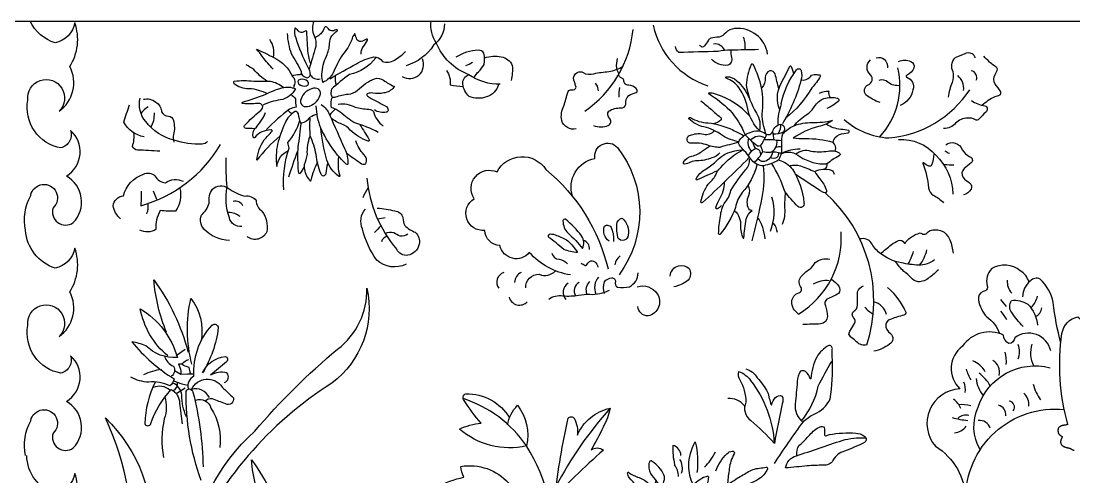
# Model space of a CAD drawing. Extents: x -66030 to 95157, y -13132 to 45879.
# Drawn here: x -44760 to -44129, y 2765 to 3039 of the extents above; entities that cross this region are included whole.
import ezdxf

# ---------------------------------------------------------------- set-up
doc = ezdxf.new("R2010")
doc.units = 0
doc.header["$LTSCALE"] = 100
doc.header["$MEASUREMENT"] = 0
doc.layers.add('3', color=11, linetype='CONTINUOUS')
doc.layers.add('4', color=121, linetype='CONTINUOUS')

# ---------------------------------------------------------------- blocks, each defined once
blk = doc.blocks.new('A$C39D27A13')
at = {"layer": '3'}
for p, q in [((567.4, 342.79), (565.31, 347.93)), ((579.04, 249.21), (584.4, 252.95)), ((579.41, 226.53), (584.4, 229.73))]:
    blk.add_line(p, q, dxfattribs=at)
for points in [[(488.45, 324.46, -0.173904), (491.66, 345.31, -1.389298), (505.11, 337.92, 0.73149), (517.18, 328.97, 0.491505), (513.08, 356.94, 0.504606), (515.56, 384.36, -0.435755), (509.81, 373.83, -0.415023), (489.87, 402.59, -1.600816), (508.64, 395.88, 0.380556), (515.05, 422.62, 0.232427), (518.1, 448.95, -0.303494), (506.39, 436.9, -0.21916), (491.4, 450, -0.21916)], [(661.66, 450, 0.233202), (661.81, 441.06, -0.156323), (662.67, 434.69, -0.011006), (658.69, 421.05, -0.011006)], [(773.47, 412.02, -0.154412), (754.53, 417.76, -0.204366), (735.04, 436.88, -0.182331), (732.02, 450, -0.182332)], [(648.67, 417.08, -0.105765), (652.77, 417.84, 0.671534), (654.1, 419.44, 0.049048), (648.18, 430.22, -0.0678), (645.74, 442.47)], [(659.73, 424.51, -0.048541), (658.2, 430.51, -0.013378), (657.4, 443.49, 0.455075), (656.76, 444.05, -0.000093), (655.16, 443.27, -0.323736), (652.79, 443.59, 0.023089), (650.57, 445.64, 0.523178), (650.16, 445.47, 0.14953), (650.7, 439.87, 0.040635), (657.77, 422.65, -0.154891), (659.37, 417.78, -0.154891)], [(689.98, 430.08, -0.14378), (691.14, 434.47, 0.046905), (693.84, 438.56, 0.680785), (693.17, 439.08, -0.029822), (690.02, 437.69, -0.276894), (687.39, 438.98, -0.047075), (686.47, 442.07, 0.589989), (685.9, 442.13, 0.143721), (684.28, 438.77, -0.093579), (678.73, 429.73, 0.044849), (673.25, 418.96, -0.156552), (667.05, 413.1, -0.090602), (666.39, 418.02, -0.091178), (669.07, 428.91, 0.10432), (671.04, 436.57, -0.169734), (672.36, 441.13, -0.001577), (675.63, 444.19, 0.754358), (675.29, 444.75, 0.088117), (674.22, 444.51, -0.234432), (671.4, 444.29, -0.064024), (669.36, 446.42, 0.504768), (668.03, 446.2, 0.00405), (667.16, 444.32, -0.149089), (662.47, 440.05)], [(740.08, 448.34, -0.215062), (733.45, 435.46, -0.173906), (716.96, 423.16, -0.173906)], [(933.89, 430.13, 0.406924), (914.11, 445.43, 0.194537), (908.74, 442.89, -0.167146), (904.77, 440.39, 0.02546), (899.85, 439.66, 0.160398), (898.35, 438.46, -0.020986), (895.98, 435.05, -0.279298), (894.64, 434.41, -0.15767), (893.06, 435.59, -0.15767)], [(637.18, 421.16, -0.045211), (630.9, 428.38, 0.046061), (627.18, 433.11, -0.520608), (627.23, 433.19, -0.013395), (637.63, 428.05, -0.18171), (648.69, 416.71, -0.281886), (650.19, 412.64, 0.126724), (649.44, 409.76)], [(671.1, 415.25, -0.019352), (687.24, 424.27, -0.102861), (697.53, 428.46, -0.263553), (702.72, 425.81, 0.247119), (709.94, 426.57, 0.074106), (716.6, 431.75)], [(757.89, 416.01, -0.123773), (760.4, 419.58, 0.059271), (763.8, 423.94, 0.101153), (763.65, 430.67, 0.274217), (760.24, 432.46, 0.135126), (746.88, 428.24)], [(928.42, 432.86, -0.004471), (911.78, 432.53, 0.056266), (904.2, 431.69, 0.00805), (880.56, 431.1, -0.233286), (878.61, 434.81, -0.233286)], [(911.78, 432.53, 0.046966), (912.14, 428.03, -0.441348), (910.03, 423.5, -0.26614), (900.29, 427.2, -0.26614)], [(1058.65, 427.88, 0.110104), (1056.71, 430.41, 0.262369), (1051.87, 430.08, 0.047734), (1045.91, 427.48, 0.296486), (1045.02, 419.63, -0.170287), (1044.63, 413.19, 0.060229), (1042.29, 404.34)], [(633.34, 413.9, -0.055381), (625.51, 420.91, 0.022226), (620.91, 423.7)], [(698.74, 427.92, -0.178281), (682.96, 417.95, 0.029472), (672.18, 409.05, 0.072497), (671.86, 406.08, 0.142845), (672.73, 404.37, 0.186276), (674.74, 404.43, -0.064), (682.22, 406.18, 0.17695), (687.8, 408.53, -0.089), (698.02, 415.37, -0.251741), (703.42, 414.44, 0.050449), (709.62, 410.82, -0.403795), (709.8, 410.56, -0.084451), (709.56, 410.26, -0.200739), (703.59, 406.81, -0.075168), (696.92, 406.7, 0.160249), (693.98, 406.43, 0.566885), (693.55, 405.21, 0.108061), (694.85, 404.2, -0.004858), (704.35, 399.08, -0.284954), (706.24, 396.37, -0.262455), (705, 395.21, -0.199561), (698.07, 396.65, -0.233118)], [(764.08, 427.85, -0.149046), (774.06, 428.47, -0.268033), (780.65, 423.29, -0.085109), (779.92, 414.37)], [(829.39, 387.19, 0.181872), (838.31, 387.35, 0.484455), (839.11, 391.66, -0.40245), (838.65, 395.92, -0.155123), (845.81, 397.8, 0.361816), (848.89, 399.97, -0.225622), (850.52, 405.3, -0.066123), (855.09, 407.06, 0.52069), (855.02, 409.42, 0.192312), (850.68, 411.54, -0.463421), (847.54, 414.57, 0.293354), (846.44, 415.61, -0.37982), (844.7, 418.42, -0.105119), (843.32, 421.86, -0.069133), (843.84, 427.59, -0.069133)], [(932.77, 382.38, -0.059472), (930.6, 394.18, 0.083659), (930.33, 409.95, 0.048126), (925.41, 423.63, 0.595075), (923.99, 423.87, 0.096918), (921.13, 411.47, 0.095331), (927.15, 394.68, -0.20877), (928.96, 384.26, -0.20877)], [(1001.39, 401.12, -0.098242), (992.86, 405.74, -0.457542), (994.17, 411.79, 0.558422), (995.72, 417.72, -0.486486), (995.73, 426.62)], [(999.16, 427.88, -0.271293), (1003.87, 427.13, -0.214747), (1005.85, 421.93, -0.214747)], [(1012.55, 425.65, -0.227369), (1019.8, 425.73, -0.383286), (1021.76, 421.81, -0.167541), (1017.62, 417.47, 0.639534), (1017.41, 416.22, -0.408717), (1021.13, 408.67, -0.262069), (1013.54, 399.39, -0.262069)], [(1062.62, 399.64, -0.063733), (1070.41, 404.68, 0.029656), (1073.21, 405.61, 0.347048), (1073.82, 407.48, 0.036245), (1070.4, 412.12, -0.267082), (1070.45, 417.94, 0.120777), (1071.79, 421.2, 0.216427), (1071.1, 422.32, -0.055837), (1063.61, 428.87)], [(741.21, 420.23, -0.181933), (743.36, 411.63, 0.028468), (751.13, 410.77)], [(772.33, 411.97, -0.269882), (765.1, 404.41, -0.179709), (754.77, 404.72, -0.173679), (750.99, 412.06, -0.371535), (754.53, 417.76, -0.371535)], [(819.04, 385.23, -0.378808), (810.31, 390.27, -0.156713), (811.59, 399.16, 0.048315), (812.8, 403.02, -0.005204), (814.23, 407.73, -0.349163), (816.29, 408.74, 0.398195), (818.97, 410.26, 0.04736), (817.58, 414.47, -0.361762), (819.7, 419.17, -0.274262), (823.19, 419.09, 0.219805), (829.62, 418.39, -0.033957), (838.65, 419.68, 0.101875), (847.15, 422.9, 0.101875)], [(940.72, 409.28, -0.014051), (938.47, 418.28, 0.332864), (935.28, 420.04, 0.343134), (932.44, 416.03, -0.215403), (930.47, 409.93, -0.215403)], [(941.05, 397.09, -0.209212), (941.5, 411.43, -0.000794), (947.21, 422.8, -0.75097), (948.03, 422.77, -0.033485), (949.48, 418.23, -0.033485)], [(942.06, 400.25, -0.108658), (951.17, 420.66, -0.598047), (954.13, 420.27, -0.119502), (953.9, 414.24, -0.070107), (942.78, 388.36, -0.070107)], [(954.22, 414.68, 0.258867), (959.29, 416.3, -0.252706), (961.81, 417.93, -0.023668), (964.9, 417.66, -0.580247), (965.55, 416.8, -0.049527), (960.48, 409.81, -0.087785), (944.69, 391.64, -0.087785)], [(643.32, 410.13, 0.124021), (635.47, 413.7, 0.006382), (625.46, 413.79, 0.043695), (613.85, 413.76, 0.683185), (613.47, 412.79, 0.195079), (622.7, 409.54, -0.104905), (633.56, 406.51, -0.104905)], [(928.96, 384.26, -0.129715), (922.22, 396.23, 0.100606), (916.68, 410.19, 0.153106), (909.09, 415.61, -0.854243), (909.35, 416.59, -0.194327), (915.46, 414.2, -0.095965), (922.7, 404.11)], [(1013.29, 411.28, -0.199017), (1006.29, 413.14, 0.299826), (1000.65, 414.25)], [(627.44, 366.41, -0.120082), (631.72, 378.68, 0.009979), (636.56, 383.9, 0.522487), (635.78, 384.67, 0.218785), (626.1, 380.11, -0.607009), (625.12, 380.37, -0.176868), (625.95, 385.09, 0.574305), (625.78, 385.37, 0.023229), (621.04, 385.58, -0.236675), (619.87, 386.04, -0.359359), (620.22, 387.59, -0.026869), (629.09, 395.85, 0.236715), (630.87, 398.6, 0.431626), (627.71, 400.49, -0.043042), (619.2, 400.41, -0.303662), (618.59, 400.74, -0.389284), (618.85, 401.26, 0.010623), (632.39, 405.92, -0.048604), (642.45, 409.93, -0.171764), (650.6, 409.32, -0.223344), (641.43, 402.61, 0.082907), (630.91, 399.48)], [(647.88, 405.86, -0.044261), (650.66, 403.34, 0.051096), (650.87, 398.27, 0.06785), (647.06, 397.11, 0.04204), (633.07, 384.79)], [(923.27, 392.98, 0.128552), (902.67, 406.08, 0.099144), (898.72, 406.79, 0.772322), (898.61, 406.41, -0.052871), (911.18, 396.49, -0.083042), (920.39, 381.73)], [(971.49, 404.21, -0.19271), (970.84, 407.77, 0.101196), (964.8, 406.48)], [(979.82, 390.97, 0.170422), (1006.6, 379.82, 0.230376), (1055.18, 408.8)], [(559.65, 380.52, -0.228068), (547.58, 389.32, 0.003692), (550.85, 399.75)], [(597.82, 377.59, -0.179901), (594.48, 376.05, -0.087438), (577.81, 378.4, -0.171514), (560.71, 389.69, -0.2478), (557.37, 403.66, -0.2478)], [(559.33, 403.01, -0.235661), (566.68, 401.37, -0.237944), (570.17, 395.56, 0.298742), (574.28, 392.91, -0.392258), (577.25, 390.25, -0.135829), (577.35, 381.87, 0.10565), (577.46, 377.35)], [(666.01, 399.9, -0.14384), (670.97, 393.77, -0.002776), (679.95, 373.44, -0.145086), (681.97, 364.14, -0.298416), (681.61, 363.8, -0.124169), (680.61, 364.43, -0.009842), (675.73, 369.56, -0.060261), (665.8, 385.65, -0.0849), (663.01, 399.08, -0.0849)], [(700.23, 383.18, 0.044309), (686.2, 388.88, -0.060054), (677.45, 395.37, 0.055814), (672.18, 398, -0.088478), (672.12, 402.61, -0.079437), (672.73, 404.37, -0.079437)], [(676.22, 400.16, -0.152482), (686.39, 398.33, 0.046542), (694.48, 397.1, -0.181122), (697.4, 395.67, 0.172531), (703.19, 386.95)], [(893.77, 402.16, 0.00386), (900.17, 396.87, 0.031555), (905.5, 392.36, -0.414003), (905.95, 390.74, -0.200407), (901.32, 388.36, -0.148422)], [(949.79, 387.17, -0.086772), (957.52, 393.93, 0.097735), (962.06, 398.71, -0.152572), (967.61, 403.52, -0.131106), (975.89, 403.79, -0.539376), (976.3, 401.6, -0.048518), (969.55, 397.42, -0.088678)], [(1056.18, 402.36, 0.123188), (1064.32, 399.13, -0.604885), (1064.8, 395.2, 0.030213), (1060.63, 391.05, -0.403702), (1058.62, 390.78, 0.150237), (1053.77, 391.69, 0.185457), (1046.74, 388.73, -0.230789), (1039.57, 385.52, -0.230789)], [(653.99, 388.27, -0.053231), (652.29, 394.29, 0.451243), (650.3, 395.6, 0.179118), (644.32, 388.85, 0.036318), (639.75, 376.12, 0.076897), (639.27, 362.69, -0.261264), (646.46, 372.28)], [(901.83, 384.32, -0.34115), (895.54, 381.91, 0.153044), (886.9, 381.08, 0.925424), (887.88, 376.83, -0.107243), (897.79, 375.69, 0.10829), (905.52, 374.37, -0.01621), (916.9, 377.38, -0.08676), (906.81, 381.23, 0.109655), (895.67, 386.49, -0.159702), (886.69, 391.35, -0.910072), (887.55, 392, 0.121803), (898.17, 388.87, -0.083828), (913.1, 384.6, -0.008419), (919.61, 381.17)], [(643.58, 348.68, -0.104195), (646.82, 373.74, -0.006526), (646.03, 377, 0.087471), (653.24, 390.3)], [(655.72, 362.56, -0.090619), (653.23, 358.51, -0.604718), (652.55, 358.83, -0.064124), (652.26, 362.09, -0.038264), (652.23, 374.32, -0.005447), (654.1, 388.84)], [(669.75, 364.31, 0.020752), (668.73, 358.52, -0.319891), (667.28, 356.82, -0.263965), (665.71, 358.41, -0.063175), (662.93, 369.88, 0.051181), (659.45, 381.1, -0.034741), (659.38, 391.73, -0.034741)], [(676.49, 368.62, 0.117155), (677.08, 357.13, -0.305045), (676.99, 356.76, -0.2341), (676.45, 356.85, -0.152316), (669.4, 366.42, -0.038249), (665.69, 385.9, -0.038249)], [(689.22, 387.76, -0.008674), (694.77, 378.74, -0.696605), (694.1, 377.82, -0.101771), (683.41, 384.5, 0.133729), (678.32, 388.15, -0.089718), (672.18, 391.53, -0.089718)], [(916.54, 377.5, -0.208872), (923.37, 383.03, -0.276363), (932.78, 382.38, 0.524355), (936.96, 383.73, -0.270983), (941.86, 388.18, -0.516289), (943.46, 383.42, 0.143302), (942.2, 377.59, -0.058226), (942.23, 373.66, -0.160935), (940.46, 366.53, -0.083152), (931.55, 363.13, -0.22726), (924.4, 366.44, -0.003944), (920.75, 371.35, -0.100871), (916.18, 377.17)], [(943.14, 382.42, -0.108771), (949.79, 387.17, -0.095922), (960.59, 389, 0.051532), (972.9, 390.36, -0.107908), (964.44, 386.66, 0.085725), (949.25, 379.73)], [(973.22, 377.14, -0.268771), (977.07, 381.97, 0.001545), (982.2, 382.91, 0.587411), (982.75, 384.3, 0.046799), (977.79, 384.97, -0.120484), (969.22, 387.93)], [(553.32, 383.06, -0.124251), (552.48, 374.65, 0.167411), (555.74, 372.7, -0.011213), (569.11, 372.04, -0.011213)], [(663.68, 365.39, 0.011796), (660.82, 358.32, -0.006265), (659.62, 353.98, -0.483577), (659.35, 354.02, 0.003866), (658.02, 356.01, -0.176316), (655.96, 363.93, 0.067045), (657.67, 370.02, -0.090098), (659.23, 380.75, -0.090098)], [(942.03, 370.48, 0.124687), (935.21, 371.04, -0.053968), (931.01, 371.47, 0.089079), (929.71, 375.08, -0.114356), (927.83, 374.94, -0.034771), (920.39, 381.73, -0.034771)], [(974.51, 372.17, 0.329333), (973.22, 377.14, 0.066461), (956.59, 379.29, -0.062214), (949.25, 379.73, -0.062214)], [(681.14, 370.74, -0.009291), (689.32, 364.84, 0.283163), (692.83, 364.27, 0.310544), (691.6, 369.97, -0.122318), (686.74, 378.06, -0.122318)], [(816.83, 344.86, -0.44894), (830.22, 367.55, -0.74842), (843.84, 374.07, -0.336972), (844.73, 297.72)], [(905.21, 370.88, -0.186537), (900.46, 367.82, -0.083732), (891.59, 366.06, 0.096977), (887.61, 365.33, -0.125289), (883.99, 364.14, -0.558691), (883.5, 365.28, -0.234222), (888.5, 368.93, 0.120426), (894.89, 372.05, -0.083401), (899.71, 375.03, -0.083401)], [(922.45, 368.99, -0.159407), (925.81, 373.06, -0.446228), (928.99, 372.19, -0.091505), (929.74, 369.45, -0.091505)], [(1012.55, 378.83, -0.234389), (1034.84, 369.46, -0.198759), (1045.02, 346.13, -0.198759)], [(1040.81, 375.61, -0.524527), (1050.76, 372.73, 0.130887), (1055.32, 368.57, -0.580981), (1056.05, 364.83, 0.019842), (1051.93, 361.43, 0.369593), (1051.19, 356.01, 0.057344), (1055.13, 352.88, -0.344005), (1055.98, 349.05, -0.208343), (1051.47, 345.63)], [(618.37, 326.74, -0.395921), (610.86, 331.95, -0.133361), (609.58, 350.39, -0.029047), (608.91, 367.81)], [(815.6, 297.6, -0.17459), (790.89, 311.08, -0.636867), (773.27, 315.23, -0.390474), (764.16, 324.35, -0.803473), (757.81, 343.28, -0.761374), (771.52, 359.41, -0.576519), (800.88, 360.8, -0.164434), (838.14, 301.18, -0.164955)], [(903.27, 359.88, -0.001608), (891.54, 354.66, -0.645759), (891.02, 355.31, -0.141414), (896.25, 360.71, 0.049709), (902.77, 365.6, -0.208987), (918.81, 372.61)], [(922.7, 367.86, -0.008252), (894.9, 340.97, -0.755806), (893.84, 341.64, -0.102484), (898.28, 352.02, 0.071802), (902.72, 357.3, -0.132547), (905.76, 362.04, -0.097838), (918.81, 372.61)], [(927.45, 363.54, -0.122458), (918.71, 346.99, 0.125915), (914.67, 338.03, -0.077656), (905.49, 322, -0.831071), (904.53, 322.39, -0.03959), (905.59, 332.8, -0.075205), (907.84, 340.54, 0.127281), (911.93, 348.3, -0.043009), (920.69, 360.62, 0.224251), (923.03, 367.15)], [(936.94, 371.11, -0.206986), (933.33, 366.12, -0.412897), (928.12, 367.27)], [(940.36, 370.83, -0.213044), (939.54, 368.15, -0.273595), (935.45, 367.98)], [(940.83, 366.56, -0.165026), (948.77, 361, -0.117669), (955.74, 340.93, -0.091589)], [(942.02, 370.37, -0.301678), (953.25, 368.61, 0.153242), (969.55, 364.19, -0.25145), (968.16, 361.18)], [(950.9, 370.23, -0.257923), (959.88, 371.95, 0.072934), (970.21, 371.85, -0.213979), (976.86, 370.84, -0.650456), (976.76, 369.04, 0.053893), (969.55, 364.19)], [(1033.62, 370.16, -0.085514), (1032.3, 363.56, -0.359781), (1030.61, 362.87, -0.070377), (1027.52, 364.83, 0.745165), (1027.09, 364.63, -0.06464), (1030.53, 349.86, 0.252453), (1033.31, 345.55, -0.064622), (1039.57, 340.93, -0.064622)], [(931.27, 363.1, -0.069196), (930.51, 344.06, -0.010301), (924.42, 318.02)], [(955.74, 340.93, -0.747109), (952.07, 338.67, -0.028228), (944.26, 347.62, 0.056213), (936.41, 364.57)], [(947.41, 363.18, -0.138859), (953.57, 363.11, -0.008709), (962.21, 359.66, 0.031574), (965.16, 355.26, -0.125834), (969.17, 348.38, -0.742925), (967.51, 346.98, -0.014419), (950.44, 358.15, -0.014419)], [(962.21, 359.66, -0.208756), (972.14, 360.52, -0.272186), (973.82, 357.98)], [(545.63, 331.3, -0.188757), (541.06, 339.12, -0.354039), (547.26, 344.99, -0.262399), (559.33, 358.03, -0.316503), (566.18, 357.05, 0.267276), (572.64, 352.95, -0.269281), (583.14, 353.79, -0.284287)], [(581.18, 349.55, -0.205095), (578.57, 335.86, -0.038378), (569.44, 336.19, 0.176293), (566.83, 324.78, -0.248202), (557.04, 324.45)], [(610.86, 318.26, -0.196872), (595.59, 325.05, -0.275894), (594.12, 333.42, 0.135162), (598.74, 340.64, -0.174267), (600.65, 349.1, -0.347968), (610.16, 349.7, 0.090278), (620.16, 344.88, -0.286654), (626.93, 342.29, 0.224853), (630.4, 335.79, -0.207736), (633.28, 323.53, -0.498367), (621.63, 320.54)], [(906.29, 339.16, -0.062052), (903.65, 337.23, -0.619242), (902.81, 337.96, -0.039005), (904.95, 343.11, 0.140584), (908.02, 353.3)], [(914.04, 336.05, -0.24838), (917.6, 327.08, 0.115748), (919.18, 319.64, 0.43521), (919.73, 319.72, -0.038672), (921.1, 331.13, -0.168736), (924.68, 336.34, -0.321045), (922.56, 337.18, -0.212495), (922.54, 345.19, 0.239221), (922.26, 351.46)], [(944.52, 347.16, 0.020483), (944.04, 337.83, -0.139602), (942.56, 327.95, -0.139602)], [(716.96, 304.04, -0.306683), (699.33, 306.44, -0.099235), (690.8, 325.2, -0.29412), (692.55, 337.14)], [(699.67, 337.72, -0.028782), (710.15, 336.07, -0.342876), (715.02, 331.77, 0.104056), (716.1, 327.33, 0.098292), (722.41, 323.16, -0.273047), (724.76, 316.01, -0.319574), (717.97, 309.36, -0.299804), (711.29, 312.9)], [(488.45, 189.18, -0.173904), (491.66, 210.03, -1.389298), (505.11, 202.64, 0.73149), (517.18, 193.7, 0.491505), (513.08, 221.67, 0.504606), (515.56, 249.08, -0.435755), (509.81, 238.56, -0.415023), (489.87, 267.31, -1.600816), (508.64, 260.61, 0.380556), (515.05, 287.34, 0.232427), (518.1, 313.67, -0.303494), (506.39, 301.63, -0.302967), (488.45, 324.46, -0.332582)], [(717.97, 322.05, -0.173842), (713.41, 320.93, -0.061411), (709.58, 322.87, 0.171343), (704.41, 322.5)], [(838.87, 317.82, -0.337089), (835.99, 326.81, -0.546264), (840.3, 325.46, -0.117798), (841.37, 317.55, -0.117798)], [(1001.72, 310.36, -0.005382), (1008.14, 315.62, -0.083433), (1012.41, 318.25, -0.389722), (1015.95, 316.9, 0.701858), (1016.66, 316.89, -0.13655), (1021.44, 321.13, -0.030989), (1024.91, 322.69, -0.298821), (1025.9, 322.67, 0.161328), (1028.4, 322.03, 0.118671), (1030.29, 323.37, -0.133538), (1033.01, 324.69, -0.12527), (1039.12, 323.74, -0.125566), (1043.34, 318.71, -0.070788), (1045.19, 310.61)], [(1034.01, 306.7, -0.183814), (1024.52, 303.38, -0.036851), (1014.25, 304.82, -0.135384), (1001.09, 310.93, -0.11273), (996.13, 316.84, 0.309263), (989.41, 319.16)], [(804.4, 310.62, 0.359854), (808.81, 306.96, -0.174136), (813.85, 304.15, -0.174136)], [(821.95, 304.69, -0.008603), (824.45, 303.25, 0.341339), (825.28, 303.38, -0.097429), (827.1, 305.69, -0.305123), (830.16, 305.48, -0.201105), (831.93, 302.26)], [(952.54, 274.1, -0.242841), (948.35, 281.54, -0.305966), (952.56, 286.77, 0.576165), (953.68, 290.6, -0.34629), (954.35, 297.08, -0.063343), (959.79, 301.46, 0.014893), (962.53, 304.98, -0.226622), (971.19, 307.07)], [(1036.39, 300.68, -0.049404), (1030.97, 295.99, -0.174428), (1024.17, 293.45, -0.154601), (1020.06, 295.78, 0.062041), (1015.72, 299.73, -0.057931), (1010.75, 305.58)], [(1090.87, 293.33, 0.167209), (1085.58, 300.08, 0.308328), (1068.39, 301.37, 0.267621), (1065.71, 291.02, -0.530152), (1063.26, 287.69, 0.385232), (1060.51, 282.69, 0.152605), (1065.44, 272.38, -0.149165), (1073.18, 262.37, -0.148785)], [(788.74, 289.85, -0.443709), (796.84, 297.95, 0.334224), (806.54, 300.08)], [(835.98, 286.35, -0.145397), (835.95, 293.47, -0.223233), (840.41, 295.77, -0.491621), (842.55, 293.66, 0.388802), (843.89, 290.24, 0.084551), (851.01, 290.5, 0.271025), (856.23, 298.75)], [(875.4, 296.87, -0.313292), (880.48, 303.12, -0.242628), (886.74, 301.52, -0.3259), (886.21, 294.43, -0.119046), (877.55, 290.39, -0.12118)], [(573.14, 263.2, -0.074234), (565.46, 294.66, -0.095175), (586.06, 251.3, -0.095175)], [(855.69, 290.39, -0.345926), (867.61, 286.26, -0.530655), (862.29, 272.97, -0.414184), (855.97, 278.72, -0.414184)], [(972.3, 294.96, -0.086379), (976.6, 290.88, -0.312814), (976.44, 286.43, -0.038637), (969.53, 283.12, 0.364758), (968.63, 279.1, -0.047319), (969.84, 272.64, -0.388475), (965.73, 268.16, 0.002472), (954.97, 267.76, -0.038211)], [(993.56, 255.65, -0.261869), (987.35, 257.33, 0.082851), (984.46, 259.75, -0.158121), (982.71, 262.09, -0.162532), (983.59, 264.39, 0.027868), (986.05, 268.4, 0.312737), (985.54, 272.08, -0.448729), (985.52, 275.61, 0.261807), (987.89, 279.52, -0.020968), (987.88, 287.43, -0.188471), (991.43, 291.07, -0.188471)], [(1109.88, 256.83, -0.03522), (1105.35, 280.97, 0.148386), (1097.55, 295.04, 0.35188), (1091.55, 293.92, 0.225175), (1086.93, 284.41)], [(606.92, 46.45, -0.374568), (626.2, 203.86, -0.041694), (675.8, 252.99, 0.24003), (693.46, 289.57, -0.294473), (672.43, 232.6, 0.150041), (586.82, 132.82)], [(802.51, 283.11, -0.187178), (811.05, 285.03, 0.057739), (820.45, 285.41, -0.069187), (827.22, 285.96, 0.141273), (838.95, 288.5)], [(1005.86, 290.12, -0.104597), (1016.86, 275.17, -0.363797), (1015.61, 273.36, 0.036789), (1008.06, 271.1, 0.292), (1004.84, 267.94, 0.299029), (1007.73, 262.51, -0.482358), (1007.11, 255.94, -0.100554), (997.66, 251.74, -0.100554)], [(587.83, 283.47, -0.202984), (594.05, 258.41, -0.202984)], [(1087.31, 266.58, -0.049069), (1080.45, 274.93, -0.302829), (1080.28, 282.3, -0.163247), (1090.04, 280.09, -0.16194), (1095.94, 267.34)], [(573.96, 248.93, -0.173449), (557.39, 277.24, -0.19237), (579.65, 247.98)], [(1114.09, 207.76, -0.103593), (1110.56, 262.49, -0.307036), (1120.11, 272.44, -0.199657), (1133.38, 247.97, -0.102589), (1125.29, 207.34, -0.102589)], [(589.61, 236.84, -0.207264), (600.52, 267.42, -0.638051), (604.21, 265.79, -0.102398), (594.83, 238.73)], [(1103.86, 252.01, 0.543655), (1082.25, 259.86, -0.348729), (1078.71, 256.33, -0.295387), (1075.57, 261.43, 0.367377), (1050.81, 254.76, 0.459903), (1049.24, 229.23, 0.624938), (1034.7, 194.68, -0.255142), (1052.78, 162.88, -0.448249), (1111.93, 216.73, -0.448249)], [(579.65, 247.98, -0.213768), (560.68, 255.09, 0.054662), (552.37, 257.46, 0.083906), (577.75, 235.18)], [(937.98, 184.44, -0.011513), (955.37, 209.44, -0.113511), (961.88, 213.93, 0.173218), (971.41, 223.08, 0.049009), (972.82, 246.52, -0.048353), (972.75, 253.01, 0.474423), (970.58, 255.3, 0.124844), (963.45, 248.26, 0.097387), (959.82, 235.26, -0.708454), (959.54, 235.26, 0.146413), (956.65, 239.58, 0.228231), (953.56, 239.89, 0.118058), (951.72, 233.52, -0.008431), (950.42, 220.21, 0.249254), (954.75, 209.47)], [(571.95, 248.7, 0.219998), (577.28, 242.76, -0.421002), (575.97, 236.72, -0.421002)], [(594.83, 238.73, -0.268624), (608.42, 248.64, -0.662847), (609.06, 245.41, -0.005968), (599.54, 237.33, -0.005968)], [(587.75, 238.26, -0.068937), (586.77, 242.05, -0.108187), (582.26, 243.95), (580.36, 243.95, -0.124695), (581.79, 238.02)], [(920.86, 241.21, -0.17902), (927.69, 235.86, -0.041666), (933.92, 227.25, 0.01445), (936, 219.69, 0.76192), (936.32, 219.68, -0.138261), (938.68, 223.94, -0.342087), (942.57, 224.89, -0.201735), (942.67, 220.15, 0.011217), (937.98, 196.34)], [(954.19, 209.97, 0.121158), (964.34, 230.84, -0.022579), (972.38, 245.59, -0.022579)], [(1061.47, 192.7, -0.24231), (1060.24, 218.24, -0.397014), (1103.46, 241.8)], [(577.75, 235.18, -0.170849), (575.14, 230.91, 0.154074), (562.56, 233.18, -0.104608), (551.66, 236.13, -0.104608)], [(588.17, 228.84, -0.594299), (606.59, 230.19, -0.001227), (613.32, 223.7, -0.619007), (608.6, 220.13, 0.008961), (600.67, 223.16, 0.234138), (596.14, 221.67)], [(916.48, 239.67, 0.274989), (917.28, 234.67, -0.113037), (920.91, 221.17, 0.357775), (923.79, 210.2, -0.032567), (937.83, 196.56, -0.031289)], [(916.48, 239.67, -0.14768), (923.73, 234.2, -0.152227), (937.83, 196.56, -0.152227)], [(566.35, 233.13, 0.102304), (560.07, 208.35, 0.734687), (563.73, 208.38, -0.09403), (575.86, 228.78, -0.301506), (580.91, 220.68, 0.006833), (582.64, 208.1)], [(585.11, 212.42, -0.113482), (582.3, 225.39, 0.28517), (576.81, 232.81)], [(593.88, 174.26, -0.087595), (584.85, 227.88, -0.744055), (588.96, 227.27, -0.058259), (595.07, 182.32)], [(572.06, 224.39, -0.161877), (571.82, 211.24, 0.101796), (571.35, 188.01)], [(590.8, 222.38, -0.455046), (599.81, 217.64, -0.182971), (605.1, 193.95, -0.182971)], [(789.2, 194.96, -0.237965), (748.91, 205.04, -0.079502), (761.93, 208.64, -0.040984), (751.8, 222.22, -0.563081), (752.83, 226.22, -0.271172), (778.99, 211.72)], [(809.57, 117.5, -0.270944), (805.71, 127.02, 0.160936), (789.2, 194.96, 0.166357), (751.18, 223.33, 0.166357)], [(777.87, 207.54, -0.153973), (783.84, 219.33, -0.226236), (789.2, 194.96)], [(806.43, 164.56, -0.029805), (814.22, 211.62, -0.45915), (817.84, 211.5, -0.151007), (819.76, 201.44, -0.243457), (839.32, 217.51, -0.087508), (835.16, 206.25, -0.031564), (827.93, 192.6, -0.313281), (835.35, 192.45, 0.021526), (802.27, 160.41)], [(951.37, 189.15, -0.165455), (952.91, 195.31, 0.038478), (959.23, 201.63, -0.10218), (965.44, 206.46, -0.327772), (967.77, 206.1, -0.085048), (968.1, 201.91, 0.447949), (968.94, 200.89, -0.066337), (970.99, 201.69, -0.065201), (986.82, 202.57, -0.14722), (991.72, 200.97, -0.536996), (992.27, 197.09, -0.022745), (980.11, 191.75, 0.215543), (973.13, 186.18, -0.30573), (967.3, 183.37, 0.006283), (957.68, 182.99, -0.011617), (944.67, 181.71, -0.011617)], [(887.3, 151.33, -0.244363), (892.2, 157.88, 0.257196), (893.95, 161.72, -0.055535), (896.46, 168.37, 0.066964), (898.52, 175.54, 0.452464), (898.02, 176.73, 0.121566), (893.29, 174.62, 0.018051), (889.14, 171.57, -0.104814), (886.62, 183.14, -0.124964), (890.45, 197.33, -0.093107), (891.51, 178.93)], [(944.67, 181.71, -0.299508), (951.15, 188.98, 0.002429), (978.71, 198.26, -0.084286), (992.57, 199.77)], [(902.82, 179.98, -0.092069), (909.43, 190.26, -0.177878), (912.72, 191.84, -0.558011), (913.86, 190.12, 0.109551), (910.93, 181.16, 0.026574), (909.88, 172.65, 0.510019), (910.32, 172.27, 0.064126), (914.84, 174.97, -0.013966), (921.71, 178.96, -0.140693), (928.99, 181.55, 0.012659), (932.96, 182.15, -0.605716), (933.78, 181.12, -0.162566), (928.53, 174.99, -0.045082), (922.81, 172.09)], [(488.45, 53.91, -0.173904), (491.66, 74.76, -1.389298), (505.11, 67.37, 0.73149), (517.18, 58.42, 0.491505), (513.08, 86.4, 0.504606), (515.56, 113.81, -0.435755), (509.81, 103.28, -0.415023), (489.87, 132.04, -1.600816), (508.64, 125.34, 0.380556), (515.05, 152.07, 0.232427), (518.1, 178.4, -0.303494), (506.39, 166.36, -0.332582), (489.32, 189.18, -0.332582)], [(631.8, 155.18, -0.074234), (624.11, 186.64, -0.095175), (644.71, 143.28, -0.095175)], [(870.84, 168.28, -0.034886), (871.71, 173.81, 0.213312), (871.67, 177.55, 0.133815), (864.64, 185.65, 0.245135), (863.22, 185.76, 0.129331), (862.57, 183.08, 0.160243), (864.33, 177.09, -0.053523), (871.54, 167, -0.597668), (870.93, 164.67, -0.049171), (865.02, 163.69, -0.049171)], [(722.7, 158.4, -0.184221), (751.58, 176.08, -0.093907), (749.89, 182.66, -0.258152), (778.52, 172.49, -0.258152)], [(860.46, 166.05, -0.037387), (850.88, 175.9, -0.127315), (849.79, 178.67, -0.687605), (850.89, 178.84, 0.075166), (855.91, 176.18, -0.135194), (862.19, 172.52, -0.006786), (864.51, 169.91, 0.405674), (865.53, 169.72, 0.024889), (866.96, 173.92, 0.024889)]]:
    blk.add_lwpolyline(points, format="xyb", dxfattribs=at)
for points in [[(655.45, 416.87), (654.11, 418.37)], [(832.51, 408.07), (831.73, 411), (830.56, 412.76)], [(845.02, 410.02), (844.62, 407.29), (844.62, 404.36)], [(558.02, 347.92), (558.02, 346.62), (558.02, 345.59), (558, 344.71), (557.98, 343.89), (557.94, 343.02), (557.88, 342.01), (557.8, 340.74), (557.7, 339.12)], [(561.28, 334.23), (561.61, 335.1), (561.85, 335.8), (562.02, 336.4), (562.12, 336.97), (562.18, 337.6), (562.19, 338.34), (562.17, 339.28), (562.13, 340.5)], [(577.99, 240.15), (581.79, 238.02), (585.82, 238.26), (589.67, 238.26)], [(577.28, 233.99), (582.26, 232.1), (586.02, 231.31)], [(1114.09, 207.76), (1113.54, 207.63), (1113.06, 207.53), (1112.64, 207.46), (1112.28, 207.4), (1111.96, 207.36), (1111.68, 207.32), (1111.43, 207.28), (1111.21, 207.25), (1110.99, 207.2), (1110.79, 207.15), (1110.6, 207.1), (1110.42, 207.04), (1110.25, 206.97), (1110.08, 206.9), (1109.92, 206.82), (1109.75, 206.73), (1109.59, 206.65), (1109.44, 206.55), (1109.28, 206.46), (1109.14, 206.36), (1109, 206.25), (1108.87, 206.15), (1108.76, 206.05), (1108.65, 205.94), (1108.57, 205.84), (1108.49, 205.74), (1108.43, 205.63), (1108.38, 205.52), (1108.34, 205.41), (1108.3, 205.29), (1108.27, 205.17), (1108.25, 205.03), (1108.22, 204.89), (1108.2, 204.73), (1108.19, 204.57), (1108.17, 204.4), (1108.17, 204.23), (1108.16, 204.05), (1108.17, 203.86), (1108.18, 203.68), (1108.2, 203.49), (1108.23, 203.31), (1108.27, 203.12), (1108.33, 202.93), (1108.39, 202.75), (1108.47, 202.56), (1108.57, 202.38), (1108.68, 202.19), (1108.8, 202.01), (1108.95, 201.84), (1109.1, 201.67), (1109.26, 201.51), (1109.43, 201.36), (1109.6, 201.22), (1109.77, 201.1), (1109.93, 201), (1110.09, 200.91), (1110.23, 200.84), (1110.37, 200.78), (1110.48, 200.72), (1110.58, 200.66), (1110.65, 200.59), (1110.7, 200.51), (1110.71, 200.41), (1110.7, 200.3), (1110.65, 200.16), (1110.59, 200), (1110.5, 199.82), (1110.41, 199.63), (1110.31, 199.43), (1110.21, 199.21), (1110.11, 198.98), (1110.02, 198.75), (1109.94, 198.51), (1109.87, 198.26), (1109.82, 198.01), (1109.78, 197.76), (1109.76, 197.51), (1109.77, 197.25), (1109.79, 197.01), (1109.83, 196.76), (1109.9, 196.52), (1109.98, 196.29), (1110.09, 196.06), (1110.22, 195.84), (1110.36, 195.63), (1110.52, 195.43), (1110.7, 195.25), (1110.89, 195.07), (1111.1, 194.91), (1111.32, 194.76), (1111.55, 194.62), (1111.8, 194.49), (1112.05, 194.37), (1112.31, 194.27), (1112.57, 194.17), (1112.84, 194.08), (1113.11, 194.01), (1113.39, 193.94), (1113.66, 193.88), (1113.92, 193.82), (1114.18, 193.76), (1114.42, 193.71), (1114.65, 193.66), (1114.87, 193.61), (1115.07, 193.56), (1115.25, 193.51), (1115.43, 193.45), (1115.59, 193.39), (1115.75, 193.32), (1115.89, 193.25), (1116.04, 193.17), (1116.18, 193.08), (1116.31, 192.98), (1116.45, 192.88), (1116.59, 192.78), (1116.73, 192.68), (1116.89, 192.59), (1117.05, 192.51), (1117.22, 192.44), (1117.41, 192.39), (1117.61, 192.35), (1117.82, 192.32)]]:
    blk.add_lwpolyline(points, dxfattribs=at)
for points in [[(822.26, 320.99, 0.057005), (812.7, 331.02, 0.523197), (811.07, 330.02, 0.19906), (814.11, 322.69, -0.047146), (822.89, 313.46, 0.268347)], [(846.69, 331.68, -0.256385), (850.29, 321.41, -0.71526), (844.08, 319.79, -0.060799), (843.38, 327.79, -0.367913)], [(819.79, 311.02, -0.0767), (811.58, 312.84, -0.042589), (806.92, 316.92, -0.011761), (802.69, 320.11, -0.62959), (803.39, 322.16, -0.138429), (807.27, 321.31, -0.065514), (814.04, 318.05, -0.059425), (819.79, 311.02, -0.059425)], [(564.19, 137.2, 0.205802), (583.62, 61.13, -0.286936), (551.9, 123.73, 0.134007), (536.44, 211.69, -0.226865)]]:
    blk.add_lwpolyline(points, format="xyb", close=True, dxfattribs=at)
for centre, radius, start, end in [((786.79, 451.21), 66.67, 304.04595, 354.54514), ((913.38, 457.97), 49.26, 192.18169, 251.74247), ((624.33, 431.16), 13.27, 347.30033, 35.88924), ((902.37, 430.05), 6.2, 20.85267, 98.44104), ((904.71, 434.52), 15.81, 353.26505, 21.35678), ((719.05, 423.84), 8.39, 238.12834, 24.09421), ((749.14, 435.6), 12.76, 286.37628, 306.35243), ((657.87, 420.38), 4.27, 208.16415, 252.02392), ((657.59, 417.78), 1.78, 234.68859, 1.35724), ((663.86, 420.21), 5.1, 208.40885, 287.28524), ((685.31, 415.26), 11.03, 169.49278, 199.75624), ((967.64, 411.36), 45.65, 317.38787, 13.38366), ((1042.34, 409.89), 9.26, 350.14988, 52.37878), ((1055.2, 416.07), 4.24, 338.35786, 76.78131), ((571.75, 383.12), 18.11, 122.07826, 140.91976), ((975.71, 388.19), 35.74, 160.28078, 180.0879), ((551.32, 393.85), 14.56, 328.43013, 3.98782), ((606.45, 405.42), 28.07, 314.29723, 338.28494), ((693.47, 444.6), 67.59, 225.50895, 227.97015), ((652.19, 397.64), 9.01, 282.27233, 323.75925), ((677.23, 355.59), 40.8, 109.65268, 115.82815), ((684.55, 384.63), 16.06, 129.17103, 146.68083), ((933, 387.48), 8.89, 326.08037, 4.51727), ((694.64, 316.09), 83.95, 129.53479, 143.1711), ((929.67, 377.09), 7.62, 160.28504, 224.37073), ((928.85, 373.96), 6.83, 59.50656, 138.76944), ((892.74, 398.95), 44.01, 327.14901, 337.39638), ((905.62, 375.92), 32.29, 4.67275, 14.00302), ((938.43, 393.46), 11.23, 264.11056, 296.61683), ((536.01, 416.98), 80.82, 285.56367, 329.49636), ((943.93, 383.46), 20.08, 197.59419, 210.17417), ((933.6, 328.41), 50.32, 80.31744, 92.03972), ((933.27, 377.02), 6.29, 287.96889, 12.74852), ((941.1, 367.78), 6.69, 79.7758, 109.9295), ((952.99, 348.22), 24.8, 89.04058, 116.21099), ((1385.75, 109.8), 779.45, 160.35396, 161.56962), ((907.53, 384.83), 27.02, 313.00761, 330.35576), ((1052.65, 391.32), 22.81, 237.23859, 245.12266), ((1045.25, 425.96), 62.24, 265.153, 270.4732), ((770.29, 362.72), 77.22, 185.20748, 220.17697), ((716.94, 333.37), 28.09, 144.62025, 157.8706), ((614.29, 336.39), 5.46, 30.04474, 102.0606), ((905.88, 335.38), 31.92, 338.81828, 16.16393), ((910.85, 281.96), 86.79, 342.35412, 48.21396), ((610.06, 322.86), 12.19, 53.04687, 88.51717), ((694.23, 382.89), 51.84, 276.11593, 281.3869), ((905.24, 317.06), 27.27, 4.73569, 33.86991), ((929.05, 321.95), 10.75, 5.49462, 38.31571), ((811.5, 222.22), 151.77, 136.28239, 138.36133), ((924.61, 319.77), 53.54, 301.4505, 4.01603), ((707.11, 315.96), 5.18, 108.82183, 163.84023), ((821.82, 313.34), 5.25, 354.35356, 72.29818), ((958.47, 333.69), 66.77, 333.7302, 340.79315), ((1005.08, 318.56), 25.16, 322.83921, 346.42611), ((850.83, 302.16), 8.75, 128.8911, 170.48371), ((777.58, 293.19), 6.19, 109.46585, 215.61637), ((788.83, 292.78), 6.84, 114.00087, 177.38736), ((817.59, 287.12), 6.45, 122.60899, 221.56551), ((823.48, 288.06), 5.67, 117.46724, 212.64958), ((831.52, 288.73), 6.62, 132.18295, 203.61073), ((839.45, 289.98), 9.42, 137.69947, 204.84955), ((969.53, 277.67), 16.51, 85.52749, 119.86922), ((1087.5, 293.42), 9.77, 174.607, 223.39213), ((1084.23, 286.85), 11.77, 312.04821, 350.19311), ((668.49, 264.93), 83, 167.08875, 194.64285), ((784.98, 285.92), 6.46, 195.52683, 316.75278), ((1007.07, 291.09), 19.65, 221.02911, 239.8439), ((995.29, 271.32), 10.29, 13.51165, 77.31324), ((1148.29, 341.62), 95.01, 218.17489, 221.50846), ((1020.38, 235.76), 66.93, 31.37198, 36.85073), ((1092.06, 278.51), 6.49, 293.92215, 354.16687), ((1073.11, 251.47), 11.94, 338.66797, 21.07623), ((1109.2, 250.68), 17.49, 162.00622, 206.17561), ((594.14, 230.72), 17.78, 116.10855, 131.91959), ((1050.68, 245.37), 26.51, 356.44633, 12.89404), ((577.2, 197.9), 43.53, 99.30251, 114.08473), ((1079.57, 248.21), 27.41, 195.08833, 209.97493), ((1051.19, 231.79), 15.4, 29.96331, 67.45957), ((1065.36, 239.4), 7.76, 343.89652, 61.09124), ((592.58, 230.97), 6.57, 116.80369, 194.40282), ((606.33, 225.53), 13.62, 77.25756, 119.91076), ((606.81, 236.38), 3.51, 287.82028, 43.86865), ((1078.94, 237.73), 20.07, 186.87219, 218.91438), ((1042.18, 215.04), 30.04, 32.15783, 51.39021), ((568.85, 221.05), 9.7, 49.52002, 112.23242), ((574.46, 232.63), 5.33, 303.5064, 4.45476), ((590.72, 220.21), 9, 25.17067, 106.43108), ((1041.45, 228.71), 11.18, 351.47114, 23.96239), ((1115.4, 236.71), 22.54, 192.14486, 218.46211), ((910.81, 211.31), 12.09, 39.67734, 94.12375), ((1039.09, 213.45), 11.39, 19.76003, 56.02952), ((1078.33, 218.2), 3.71, 324.87459, 81.55219), ((1082.2, 219.9), 8.57, 352.35617, 50.85035), ((1017.85, 59.09), 238.68, 138.41554, 152.19185), ((1049.86, 192.48), 27.22, 77.34307, 93.00647), ((1071.12, 213.78), 5.73, 351.72362, 76.76545), ((1058.34, 262.32), 52.24, 254.78123, 265.30841), ((1052.98, 206.25), 7.16, 75.64158, 131.12502), ((1060.97, 203.35), 6.94, 18.12776, 95.58509), ((1044.41, 213.67), 11.11, 278.83841, 321.16295), ((919.47, 193.26), 42.48, 177.33928, 193.05692), ((875.64, 189.18), 6.21, 0.37899, 76.98125), ((873.25, 205.28), 32.48, 314.4145, 334.4715), ((868.24, 176.43), 12.22, 0.61808, 36.27636), ((873.41, 181.66), 9.38, 341.37369, 33.34148)]:
    blk.add_arc(centre, radius, start, end, dxfattribs=at)
at = {"layer": '3', "extrusion": (0, 0, -1)}
for centre, major_axis, ratio in [((655.21, 413.01), (3.19, -0.77), 0.610355), ((659.57, 404.18), (-5.27, -4.5), 0.615953)]:
    blk.add_ellipse(centre, major_axis=major_axis, ratio=ratio, dxfattribs=at)
at = {"layer": '4'}
blk.add_lwpolyline([(2231.16, 0), (0, 0), (0, 450), (2231.16, 450)], close=True, dxfattribs=at)

msp = doc.modelspace()

# ---------------------------------------------------------------- block references
at = {"layer": '4'}
msp.add_blockref('A$C39D27A13', (-45246.35, 2589.01), dxfattribs=at)

doc.saveas('drawing.dxf')
